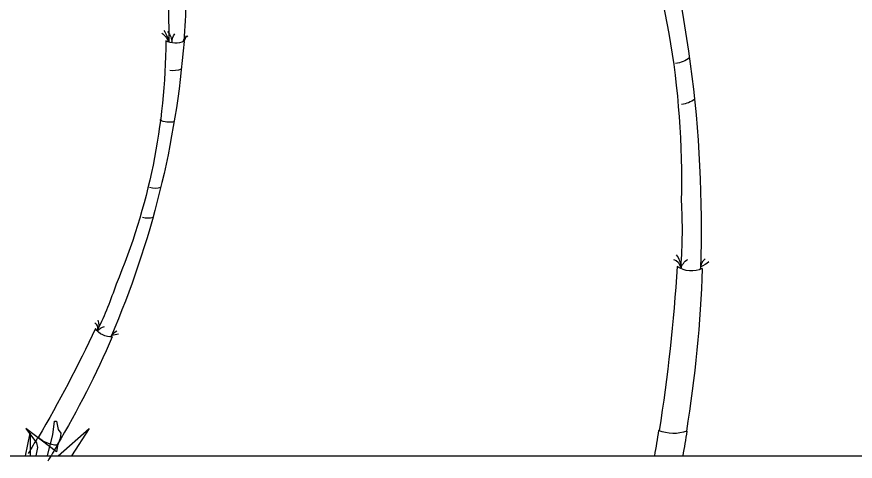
# Model space of a CAD drawing. Header units: millimetres. Extents: x 217.2 to 255.1, y 166.7 to 190.9.
# Drawn here: x 248.886 to 251.964, y 181.551 to 183.181 of the extents above; entities that cross this region are included whole.
import ezdxf

# ---------------------------------------------------------------- set-up
doc = ezdxf.new("R2010")
doc.units = ezdxf.units.MM
doc.layers.add('s', color=145, linetype='Continuous')
doc.layers.add('trees', color=104, linetype='Continuous')

msp = doc.modelspace()

# ---------------------------------------------------------------- linework, layer by layer
at = {"layer": 's', "color": 0}
msp.add_line((217.1888, 181.5708), (255.1288, 181.5708), dxfattribs=at)
at = {"layer": 'trees', "color": 84, "true_color": 0x2aaf18}
for p, q in [((249.0187, 181.6478), (249.0253, 181.6976)), ((249.0253, 181.6976), (249.032, 181.6976)), ((249.032, 181.6976), (249.0386, 181.6677)), ((248.9183, 181.5708), (248.9358, 181.6545)), ((248.9192, 181.671), (248.959, 181.618)), ((249.032, 181.5849), (248.9192, 181.671)), ((248.9358, 181.6545), (248.9358, 181.5708)), ((248.9988, 181.5716), (249.0187, 181.6478)), ((249.0385, 181.5708), (249.1514, 181.671)), ((249.0386, 181.6677), (249.0485, 181.6545)), ((249.0485, 181.6545), (249.0452, 181.6346)), ((249.1514, 181.671), (249.0869, 181.5708)), ((248.959, 181.618), (248.9623, 181.6014)), ((249.0452, 181.6346), (249.0353, 181.6081)), ((248.9623, 181.6014), (248.9562, 181.5708)), ((249.0353, 181.6081), (249.032, 181.5849))]:
    msp.add_line(p, q, dxfattribs=at)
at = {"layer": 'trees', "color": 42, "true_color": 0xd28328, "extrusion": (0, 0, -1)}
for centre, major_axis, start_param, end_param in [((246.8, 182.4021), (-3.252, 3.252), 2.060331, 2.38757), ((247.1345, 183.1081), (-0.9221, 2.1179), 1.899736, 1.988984), ((246.0853, 183.3561), (3.1394, 1.3668), 0.44357, 0.488291), ((249.3493, 183.0707), (0.089, 0.0387), -0.251516, 0.211724), ((249.401, 183.0886), (-0.0216, 0.0497), 1.197045, 2.034466), ((246.089, 183.3607), (-1.3659, 3.1374), 2.060331, 2.38757), ((249.3679, 183.0555), (0.0764, 0.0332), -0.500278, -0.022585), ((249.4689, 183.1613), (-0.0307, 0.0706), 3.134153, 4.030802), ((249.5139, 183.0831), (-0.0235, 0.054), 5.166426, 5.765841), ((249.5312, 183.0806), (0.0323, 0.0141), 3.826206, 4.611948), ((249.4194, 183.1336), (0.0832, 0.0362), 0.65339, 0.902203), ((249.4614, 183.0537), (-0.0281, 0.0646), 3.136265, 3.746148), ((249.6093, 182.4009), (-1.2157, 1.2157), 2.295115, 2.436362), ((244.7466, 182.6806), (-4.6508, 4.6508), 2.419426, 2.511527), ((248.0338, 182.5947), (-0.5106, 1.1728), 2.295115, 2.436362), ((244.7431, 184.1129), (-1.9534, 4.4869), 2.419426, 2.511527)]:
    msp.add_ellipse(centre, major_axis=major_axis, ratio=1, start_param=start_param, end_param=end_param, dxfattribs=at)
at = {"layer": 'trees', "color": 47, "true_color": 0x8d6a35, "extrusion": (0, 0, -1)}
for centre, major_axis, start_param, end_param in [((248.2157, 182.5851), (-2.1996, 2.1996), 1.985255, 2.381686), ((247.119, 183.1019), (-0.9239, 2.1221), 1.985255, 2.381686), ((251.2969, 183.1046), (0.067, 0.067), 1.66991, 2.272905), ((251.3179, 182.9542), (0.067, 0.067), 1.7016, 2.260024), ((249.4458, 182.8645), (0.0646, 0.0281), 1.713672, 2.487542), ((249.3939, 182.6223), (0.0646, 0.0281), 1.66991, 2.272905), ((249.3675, 182.5125), (0.0646, 0.0281), 1.7016, 2.260024), ((251.2868, 182.2561), (-0.0261, 0.0261), 1.080208, 2.163528), ((251.2613, 182.2664), (-0.0437, 0.0437), 1.622585, 2.408472), ((251.3746, 182.2477), (0.0356, 0.0356), 4.115493, 4.972072), ((251.4552, 182.2526), (-0.0415, 0.0415), 5.58674, 6.265838), ((251.363, 182.3419), (-0.0658, 0.0658), 3.482068, 4.524459), ((251.3466, 182.3832), (0.0914, 0.0914), 1.686763, 1.94887), ((246.7932, 182.4092), (3.2614, 3.2614), 0.818189, 0.948378), ((249.1558, 182.0376), (-0.011, 0.0252), 1.080208, 2.163528), ((249.2143, 182.0078), (0.0343, 0.0149), 4.115493, 4.972072), ((249.1409, 182.0517), (-0.0184, 0.0422), 1.622585, 2.408472), ((249.232, 182.0763), (-0.0276, 0.0635), 3.482068, 4.524459), ((249.2715, 181.9893), (-0.0174, 0.04), 5.58674, 6.265838), ((249.2318, 182.1093), (0.0881, 0.0384), 1.686763, 1.94887), ((246.0862, 183.3675), (3.1465, 1.3698), 0.818189, 0.948378), ((244.7522, 182.6992), (-4.6475, 4.6475), 2.514375, 2.528736), ((251.2976, 181.7954), (-0.1008, 0.1008), 3.575392, 4.322861), ((246.7978, 182.3945), (3.2581, 3.2581), 0.945154, 0.965147)]:
    msp.add_ellipse(centre, major_axis=major_axis, ratio=1, start_param=start_param, end_param=end_param, dxfattribs=at)
at = {"layer": 'trees', "color": 84, "true_color": 0x2aaf18, "extrusion": (0, 0, -1)}
for centre, major_axis, start_param, end_param in [((244.752, 184.1242), (-1.952, 4.4837), 2.514375, 2.528736), ((249.0378, 181.7157), (-0.0423, 0.0973), 3.575392, 4.322861), ((246.0853, 183.3561), (3.1433, 1.3684), 0.945154, 0.965147)]:
    msp.add_ellipse(centre, major_axis=major_axis, ratio=1, start_param=start_param, end_param=end_param, dxfattribs=at)

doc.saveas('drawing.dxf')
